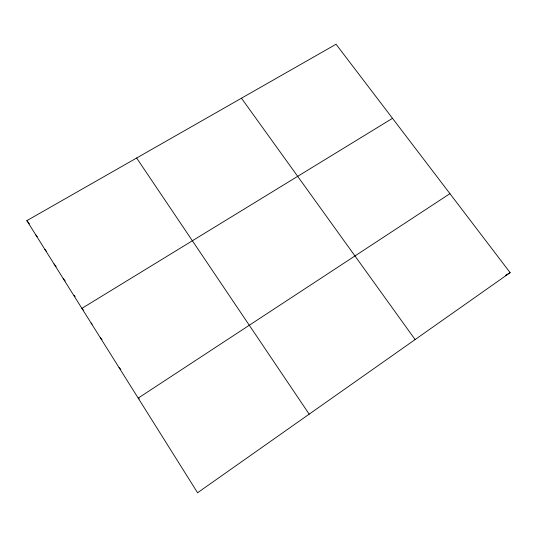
<?xml version="1.0" encoding="UTF-8"?>
<svg xmlns="http://www.w3.org/2000/svg" width="537" height="537" viewBox="0 0 537 537"><rect width="100%" height="100%" fill="white"/><g stroke="black" fill="none" stroke-linecap="round" stroke-linejoin="round"><path stroke-width="0.81" d="M510.15 272.655L197.576 492.751L26.85 220.647L336.041 44.249L510.15 272.655L505.337 275.481M449.939 193.662L138.197 398.112L139.325 398.951M392.507 118.321L81.892 308.372L83.383 310.044M119.1 367.67L120.805 369.261M100.332 337.76L102.043 339.552M91.075 323.005L92.129 324.153M74.106 295.269L75.167 296.505M63.218 278.609L65.232 280.999M54.009 263.929L56.137 266.506M44.88 249.376L46.39 251.242M35.825 234.944L37.275 236.757M26.85 220.647L29.381 223.848M241.469 98.204L415.114 339.572M136.633 158.012L309.178 414.161"/></g></svg>
